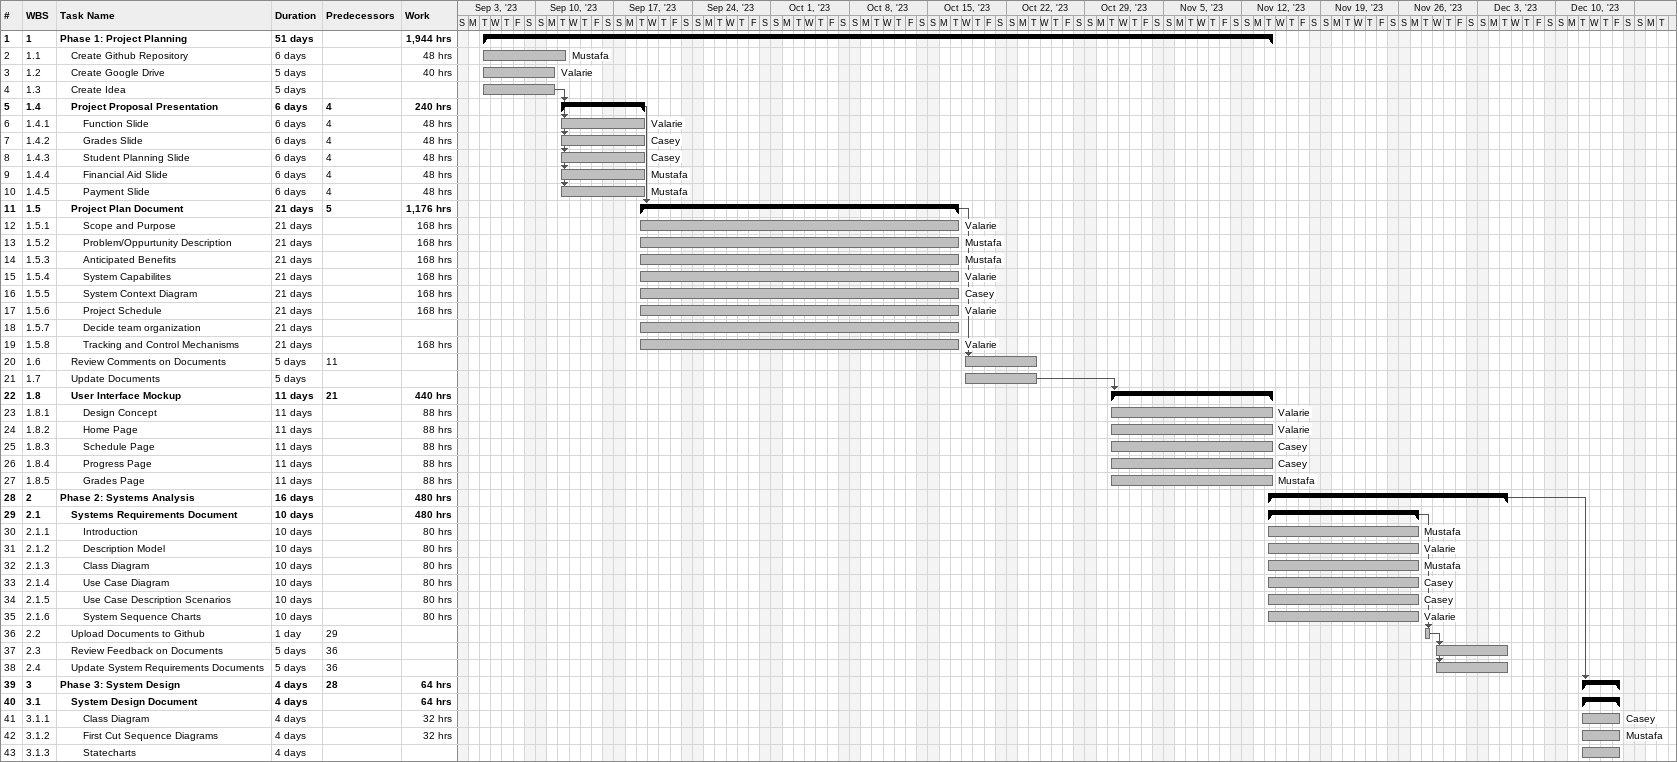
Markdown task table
| ID | WBS | Task | Duration | Start | Finish | Predecessors | Resources | Work (h) |
|---|---|---|---|---|---|---|---|---|
| 1 | 1 | **Phase 1: Project Planning** | 51d | 2023-09-05 | 2023-11-14 |  |  | 1944 |
| 2 | 1.1 | Create Github Repository | 6d | 2023-09-05 | 2023-09-12 |  | Mustafa | 48 |
| 3 | 1.2 | Create Google Drive | 5d | 2023-09-05 | 2023-09-11 |  | Valarie | 40 |
| 4 | 1.3 | Create Idea | 5d | 2023-09-05 | 2023-09-11 |  |  |  |
| 5 | 1.4 | **Project Proposal Presentation** | 6d | 2023-09-12 | 2023-09-19 | 4 |  | 240 |
| 6 | 1.4.1 | Function Slide | 6d | 2023-09-12 | 2023-09-19 | 4 | Valarie | 48 |
| 7 | 1.4.2 | Grades Slide | 6d | 2023-09-12 | 2023-09-19 | 4 | Casey | 48 |
| 8 | 1.4.3 | Student Planning Slide | 6d | 2023-09-12 | 2023-09-19 | 4 | Casey | 48 |
| 9 | 1.4.4 | Financial Aid Slide | 6d | 2023-09-12 | 2023-09-19 | 4 | Mustafa | 48 |
| 10 | 1.4.5 | Payment Slide | 6d | 2023-09-12 | 2023-09-19 | 4 | Mustafa | 48 |
| 11 | 1.5 | **Project Plan Document** | 21d | 2023-09-19 | 2023-10-17 | 5 |  | 1176 |
| 12 | 1.5.1 | Scope and Purpose | 21d | 2023-09-19 | 2023-10-17 |  | Valarie | 168 |
| 13 | 1.5.2 | Problem/Oppurtunity Description | 21d | 2023-09-19 | 2023-10-17 |  | Mustafa | 168 |
| 14 | 1.5.3 | Anticipated Benefits | 21d | 2023-09-19 | 2023-10-17 |  | Mustafa | 168 |
| 15 | 1.5.4 | System Capabilites | 21d | 2023-09-19 | 2023-10-17 |  | Valarie | 168 |
| 16 | 1.5.5 | System Context Diagram | 21d | 2023-09-19 | 2023-10-17 |  | Casey | 168 |
| 17 | 1.5.6 | Project Schedule | 21d | 2023-09-19 | 2023-10-17 |  | Valarie | 168 |
| 18 | 1.5.7 | Decide team organization | 21d | 2023-09-19 | 2023-10-17 |  |  |  |
| 19 | 1.5.8 | Tracking and Control Mechanisms | 21d | 2023-09-19 | 2023-10-17 |  | Valarie | 168 |
| 20 | 1.6 | Review Comments on Documents | 5d | 2023-10-18 | 2023-10-24 | 11 |  |  |
| 21 | 1.7 | Update Documents | 5d | 2023-10-18 | 2023-10-24 |  |  |  |
| 22 | 1.8 | **User Interface Mockup** | 11d | 2023-10-31 | 2023-11-14 | 21 |  | 440 |
| 23 | 1.8.1 | Design Concept | 11d | 2023-10-31 | 2023-11-14 |  | Valarie | 88 |
| 24 | 1.8.2 | Home Page | 11d | 2023-10-31 | 2023-11-14 |  | Valarie | 88 |
| 25 | 1.8.3 | Schedule Page | 11d | 2023-10-31 | 2023-11-14 |  | Casey | 88 |
| 26 | 1.8.4 | Progress Page | 11d | 2023-10-31 | 2023-11-14 |  | Casey | 88 |
| 27 | 1.8.5 | Grades Page | 11d | 2023-10-31 | 2023-11-14 |  | Mustafa | 88 |
| 28 | 2 | **Phase 2: Systems Analysis** | 16d | 2023-11-14 | 2023-12-05 |  |  | 480 |
| 29 | 2.1 | **Systems Requirements Document** | 10d | 2023-11-14 | 2023-11-27 |  |  | 480 |
| 30 | 2.1.1 | Introduction | 10d | 2023-11-14 | 2023-11-27 |  | Mustafa | 80 |
| 31 | 2.1.2 | Description Model | 10d | 2023-11-14 | 2023-11-27 |  | Valarie | 80 |
| 32 | 2.1.3 | Class Diagram | 10d | 2023-11-14 | 2023-11-27 |  | Mustafa | 80 |
| 33 | 2.1.4 | Use Case Diagram | 10d | 2023-11-14 | 2023-11-27 |  | Casey | 80 |
| 34 | 2.1.5 | Use Case Description Scenarios | 10d | 2023-11-14 | 2023-11-27 |  | Casey | 80 |
| 35 | 2.1.6 | System Sequence Charts | 10d | 2023-11-14 | 2023-11-27 |  | Valarie | 80 |
| 36 | 2.2 | Upload Documents to Github | 1d | 2023-11-28 | 2023-11-28 | 29 |  |  |
| 37 | 2.3 | Review Feedback on Documents | 5d | 2023-11-29 | 2023-12-05 | 36 |  |  |
| 38 | 2.4 | Update System Requirements Documents | 5d | 2023-11-29 | 2023-12-05 | 36 |  |  |
| 39 | 3 | **Phase 3: System Design** | 4d | 2023-12-12 | 2023-12-15 | 28 |  | 64 |
| 40 | 3.1 | **System Design Document** | 4d | 2023-12-12 | 2023-12-15 |  |  | 64 |
| 41 | 3.1.1 | Class Diagram | 4d | 2023-12-12 | 2023-12-15 |  | Casey | 32 |
| 42 | 3.1.2 | First Cut Sequence Diagrams | 4d | 2023-12-12 | 2023-12-15 |  | Mustafa | 32 |
| 43 | 3.1.3 | Statecharts | 4d | 2023-12-12 | 2023-12-15 |  |  |  |
